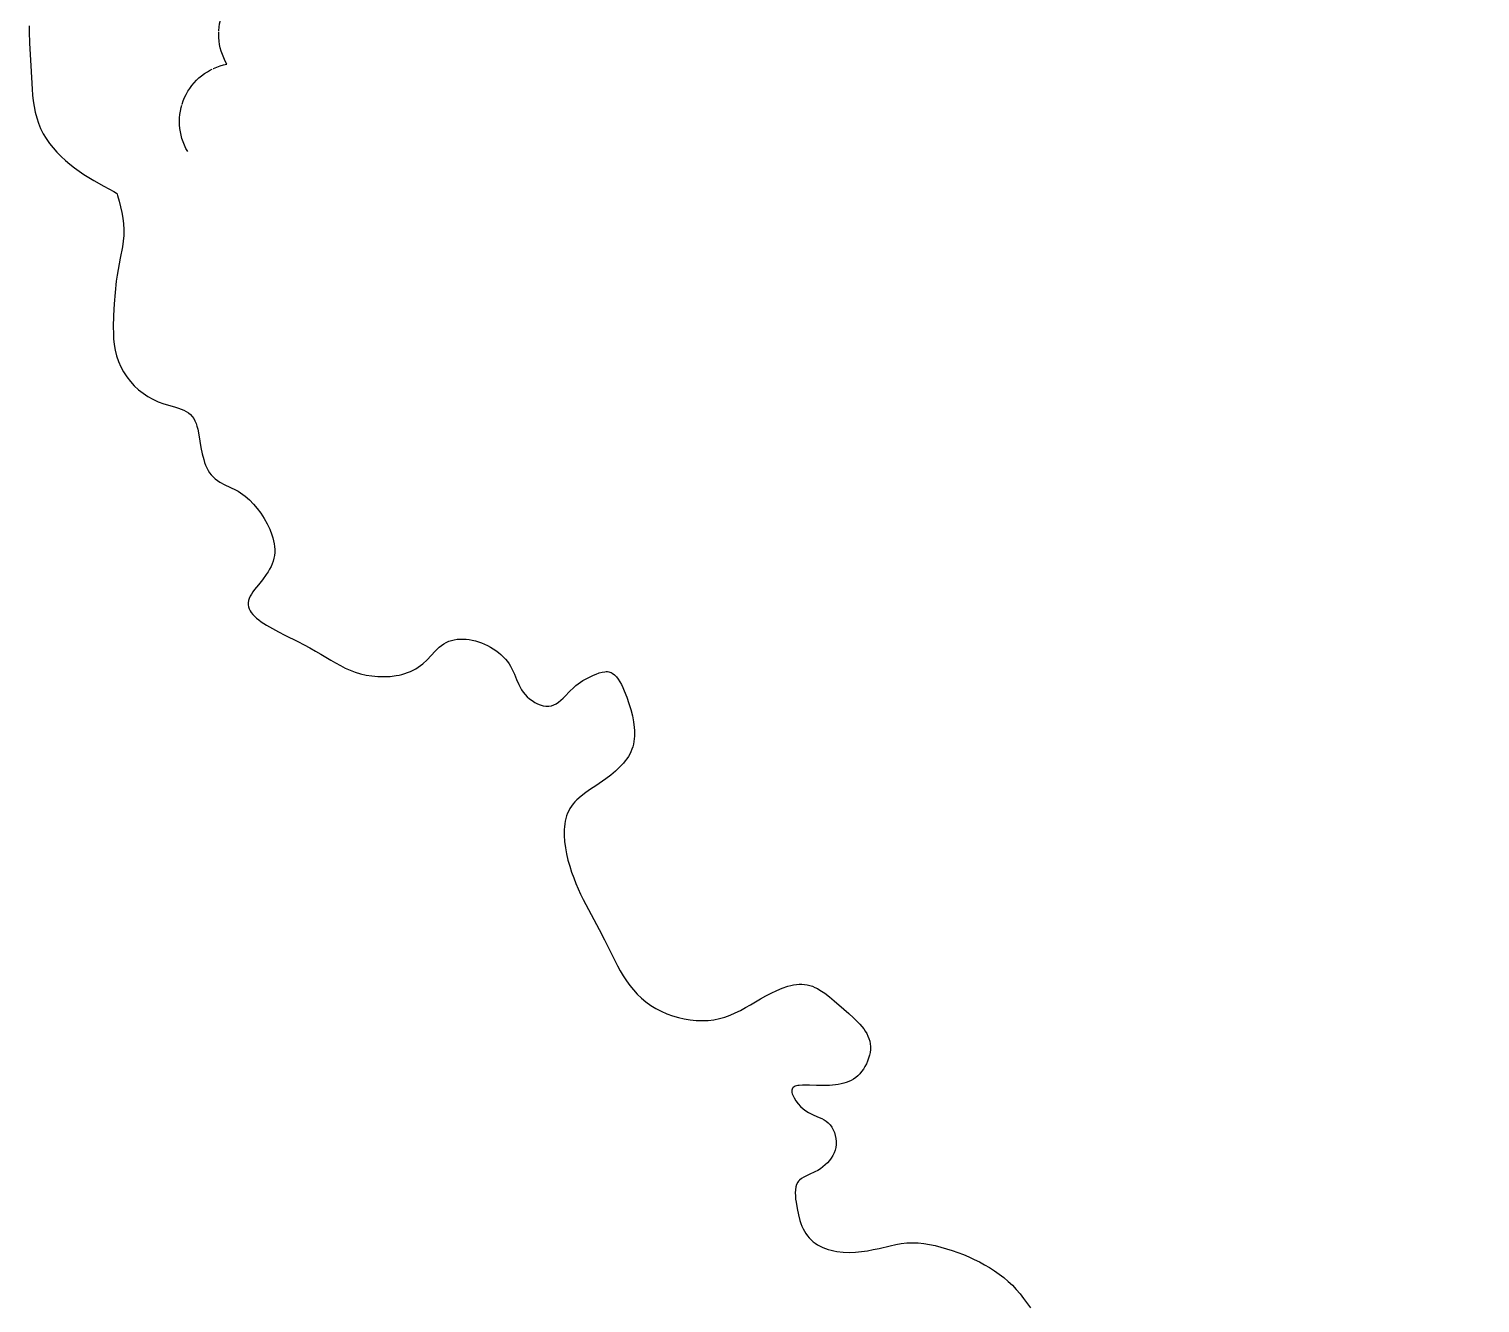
# Model space of a CAD drawing. Extents: x 665644 to 689199, y 5825051 to 5844826.
# Drawn here: x 673429 to 673580.5, y 5828566.3 to 5828699.3 of the extents above; entities that cross this region are included whole.
import ezdxf

# ---------------------------------------------------------------- set-up
doc = ezdxf.new("R2010")
doc.units = 0
doc.header["$LTSCALE"] = 5
doc.linetypes.add('0', pattern=[1, 1, 0])
doc.layers.add('T-BUSH', color=110, linetype='0')
doc.layers.add('T-CREEK', color=160, linetype='Continuous')

msp = doc.modelspace()

# ---------------------------------------------------------------- linework, layer by layer
at = {"layer": 'T-BUSH', "flags": 128}
msp.add_lwpolyline([(673445.555, 5828686.546, -0.5205671), (673449.651, 5828695.669, -0.5205671), (673453.747, 5828704.792, -0.5205671), (673455.046, 5828714.227, -0.5205671), (673452.799, 5828723.743, -0.5205671), (673462.577, 5828725.837, -0.5205671), (673471.214, 5828730.423, -0.5205671), (673479.097, 5828736.571, -0.5205671), (673487.911, 5828741.294, -0.5205671), (673496.725, 5828746.018, -0.5205671), (673501.943, 5828753.96, -0.5205671), (673505.277, 5828763.388, -0.5205671), (673510.322, 5828770.484, -0.5205671), (673520.316, 5828770.836, -0.5205671), (673530.31, 5828771.187, -0.5205671), (673540.303, 5828771.539, -0.5205671), (673550.297, 5828771.89, -0.5205671), (673560.291, 5828772.242, -0.5205671), (673570.285, 5828772.594, -0.5205671), (673580.279, 5828772.945, -0.5205671), (673590.272, 5828773.297, -0.5205671), (673600.266, 5828773.648, -0.5205671), (673610.26, 5828774, -0.5205671), (673620.254, 5828774.351, -0.5205671), (673630.248, 5828774.703, -0.5205671), (673640.242, 5828775.054, -0.5205671), (673650.235, 5828775.406, -0.5205671), (673660.229, 5828775.757, -0.5205671), (673670.223, 5828776.109, -0.5205671), (673680.217, 5828776.461, -0.5205671), (673690.211, 5828776.812, -0.5205671), (673700.204, 5828777.164, -0.5205671), (673710.198, 5828777.515, -0.5205671), (673720.192, 5828777.867, -0.5205671), (673730.186, 5828778.218, -0.5205671), (673740.18, 5828778.57, -0.5205671), (673750.174, 5828778.921, -0.5205671), (673760.167, 5828779.273, -0.5205671), (673770.161, 5828779.624, -0.5205671), (673780.155, 5828779.976, -0.5205671), (673790.149, 5828780.327, -0.5205671), (673800.143, 5828780.679, -0.5205671), (673810.136, 5828781.031, -0.5205671), (673820.13, 5828781.382, -0.5205671), (673830.124, 5828781.734, -0.5205671), (673840.118, 5828782.085, -0.5205671), (673850.112, 5828782.437, -0.5205671), (673860.106, 5828782.788, -0.5205671), (673865.425, 5828778.124, -0.5205671), (673865.778, 5828768.13, -0.5205671), (673866.131, 5828758.136, -0.5205671), (673866.484, 5828748.143, -0.5205671), (673866.837, 5828738.149, -0.5205671), (673867.19, 5828728.155, -0.5205671), (673867.543, 5828718.161, -0.5205671), (673867.896, 5828708.167, -0.5205671), (673868.249, 5828698.174, -0.5205671), (673868.602, 5828688.18, -0.5205671), (673868.896, 5828679.876, -0.5205671)], format="xyb", dxfattribs=at)
at = {"layer": 'T-CREEK', "flags": 128}
msp.add_lwpolyline([(673428.983, 5828699.665), (673428.997, 5828699.055), (673429.047, 5828697.861), (673429.18, 5828695.492), (673429.236, 5828694.279), (673429.307, 5828693.054), (673429.36, 5828692.442), (673429.43, 5828691.835), (673429.522, 5828691.233), (673429.64, 5828690.641), (673429.789, 5828690.059), (673429.974, 5828689.491), (673430.197, 5828688.938), (673430.464, 5828688.403), (673430.772, 5828687.887), (673431.117, 5828687.391), (673431.495, 5828686.914), (673431.901, 5828686.458), (673432.331, 5828686.022), (673432.78, 5828685.608), (673433.245, 5828685.215), (673433.723, 5828684.843), (673434.213, 5828684.489), (673434.712, 5828684.152), (673435.221, 5828683.829), (673435.737, 5828683.518), (673436.786, 5828682.923), (673437.849, 5828682.35), (673438.116, 5828682.208), (673438.149, 5828682.19), (673438.162, 5828682.156), (673438.183, 5828682.082), (673438.225, 5828681.934), (673438.389, 5828681.344), (673438.543, 5828680.753), (673438.677, 5828680.162), (673438.785, 5828679.57), (673438.859, 5828678.978), (673438.891, 5828678.384), (673438.875, 5828677.789), (673438.819, 5828677.194), (673438.733, 5828676.598), (673438.507, 5828675.404), (673438.278, 5828674.211), (673438.183, 5828673.615), (673438.101, 5828673.019), (673437.974, 5828671.824), (673437.884, 5828670.623), (673437.82, 5828669.412), (673437.783, 5828668.191), (673437.789, 5828667.581), (673437.82, 5828666.975), (673437.881, 5828666.374), (673437.981, 5828665.781), (673438.125, 5828665.198), (673438.319, 5828664.627), (673438.565, 5828664.071), (673438.858, 5828663.535), (673439.195, 5828663.022), (673439.57, 5828662.537), (673439.981, 5828662.085), (673440.423, 5828661.669), (673440.891, 5828661.293), (673441.387, 5828660.959), (673441.913, 5828660.667), (673442.471, 5828660.417), (673443.065, 5828660.208), (673443.682, 5828660.028), (673444.295, 5828659.85), (673444.593, 5828659.754), (673444.879, 5828659.649), (673445.151, 5828659.532), (673445.405, 5828659.399), (673445.638, 5828659.246), (673445.846, 5828659.071), (673446.028, 5828658.872), (673446.183, 5828658.648), (673446.315, 5828658.403), (673446.427, 5828658.138), (673446.522, 5828657.858), (673446.602, 5828657.563), (673446.731, 5828656.94), (673446.942, 5828655.633), (673447.067, 5828654.986), (673447.225, 5828654.363), (673447.32, 5828654.065), (673447.427, 5828653.777), (673447.549, 5828653.502), (673447.686, 5828653.24), (673447.84, 5828652.994), (673448.012, 5828652.764), (673448.204, 5828652.553), (673448.417, 5828652.361), (673448.649, 5828652.188), (673448.898, 5828652.03), (673449.431, 5828651.746), (673450.542, 5828651.207), (673450.81, 5828651.058), (673451.068, 5828650.899), (673451.556, 5828650.548), (673452.01, 5828650.156), (673452.432, 5828649.725), (673452.824, 5828649.259), (673453.189, 5828648.76), (673453.53, 5828648.23), (673453.844, 5828647.672), (673454.12, 5828647.093), (673454.348, 5828646.498), (673454.441, 5828646.196), (673454.518, 5828645.892), (673454.577, 5828645.588), (673454.618, 5828645.282), (673454.638, 5828644.977), (673454.637, 5828644.674), (673454.614, 5828644.372), (673454.566, 5828644.072), (673454.492, 5828643.776), (673454.392, 5828643.483), (673454.264, 5828643.195), (673454.112, 5828642.911), (673453.941, 5828642.633), (673453.754, 5828642.359), (673453.35, 5828641.824), (673452.936, 5828641.308), (673452.546, 5828640.81), (673452.371, 5828640.568), (673452.214, 5828640.33), (673452.081, 5828640.097), (673451.975, 5828639.869), (673451.9, 5828639.645), (673451.862, 5828639.426), (673451.862, 5828639.211), (673451.897, 5828639.001), (673451.966, 5828638.794), (673452.067, 5828638.591), (673452.198, 5828638.392), (673452.357, 5828638.197), (673452.542, 5828638.005), (673452.751, 5828637.815), (673452.982, 5828637.629), (673453.233, 5828637.445), (673453.501, 5828637.264), (673453.785, 5828637.085), (673454.394, 5828636.734), (673455.042, 5828636.388), (673455.714, 5828636.048), (673457.064, 5828635.378), (673457.71, 5828635.043), (673458.32, 5828634.709), (673458.897, 5828634.377), (673459.447, 5828634.05), (673459.975, 5828633.731), (673460.489, 5828633.425), (673460.994, 5828633.133), (673461.497, 5828632.859), (673462.003, 5828632.607), (673462.519, 5828632.379), (673463.051, 5828632.179), (673463.605, 5828632.009), (673464.186, 5828631.874), (673464.792, 5828631.775), (673465.416, 5828631.717), (673466.048, 5828631.702), (673466.683, 5828631.732), (673467.312, 5828631.812), (673467.622, 5828631.871), (673467.928, 5828631.944), (673468.229, 5828632.03), (673468.523, 5828632.13), (673468.811, 5828632.245), (673469.09, 5828632.374), (673469.361, 5828632.519), (673469.621, 5828632.679), (673469.871, 5828632.856), (673470.109, 5828633.048), (673470.556, 5828633.472), (673471.395, 5828634.371), (673471.828, 5828634.787), (673472.055, 5828634.973), (673472.293, 5828635.14), (673472.545, 5828635.284), (673472.81, 5828635.402), (673473.089, 5828635.496), (673473.38, 5828635.565), (673473.68, 5828635.61), (673473.988, 5828635.633), (673474.303, 5828635.634), (673474.624, 5828635.614), (673474.947, 5828635.573), (673475.272, 5828635.513), (673475.598, 5828635.434), (673475.922, 5828635.337), (673476.243, 5828635.223), (673476.56, 5828635.092), (673476.87, 5828634.945), (673477.172, 5828634.784), (673477.465, 5828634.608), (673477.747, 5828634.419), (673478.016, 5828634.217), (673478.271, 5828634.003), (673478.51, 5828633.778), (673478.731, 5828633.543), (673478.934, 5828633.298), (673479.115, 5828633.045), (673479.276, 5828632.784), (673479.42, 5828632.516), (673479.671, 5828631.969), (673479.901, 5828631.415), (673480.143, 5828630.868), (673480.279, 5828630.601), (673480.429, 5828630.34), (673480.598, 5828630.087), (673480.79, 5828629.844), (673481.009, 5828629.612), (673481.251, 5828629.394), (673481.514, 5828629.196), (673481.791, 5828629.02), (673482.079, 5828628.87), (673482.374, 5828628.752), (673482.671, 5828628.667), (673482.966, 5828628.622), (673483.254, 5828628.619), (673483.531, 5828628.662), (673483.794, 5828628.752), (673484.047, 5828628.882), (673484.289, 5828629.046), (673484.524, 5828629.237), (673484.752, 5828629.449), (673484.977, 5828629.674), (673485.421, 5828630.142), (673485.871, 5828630.588), (673486.102, 5828630.787), (673486.34, 5828630.97), (673486.584, 5828631.139), (673486.835, 5828631.297), (673487.362, 5828631.584), (673487.926, 5828631.849), (673488.223, 5828631.976), (673488.524, 5828632.088), (673488.823, 5828632.175), (673489.114, 5828632.224), (673489.255, 5828632.232), (673489.392, 5828632.226), (673489.524, 5828632.205), (673489.651, 5828632.17), (673489.773, 5828632.12), (673489.89, 5828632.058), (673490.112, 5828631.895), (673490.317, 5828631.69), (673490.507, 5828631.447), (673490.683, 5828631.174), (673490.846, 5828630.876), (673490.999, 5828630.561), (673491.142, 5828630.234), (673491.405, 5828629.57), (673491.638, 5828628.912), (673491.838, 5828628.262), (673492.001, 5828627.622), (673492.121, 5828626.995), (673492.194, 5828626.383), (673492.212, 5828626.083), (673492.217, 5828625.788), (673492.208, 5828625.497), (673492.185, 5828625.211), (673492.147, 5828624.93), (673492.093, 5828624.655), (673492.024, 5828624.386), (673491.937, 5828624.122), (673491.834, 5828623.865), (673491.714, 5828623.614), (673491.576, 5828623.37), (673491.421, 5828623.132), (673491.251, 5828622.9), (673491.067, 5828622.674), (673490.662, 5828622.238), (673490.212, 5828621.821), (673489.729, 5828621.422), (673489.22, 5828621.039), (673488.16, 5828620.309), (673487.63, 5828619.955), (673487.116, 5828619.597), (673486.631, 5828619.227), (673486.187, 5828618.835), (673485.985, 5828618.628), (673485.798, 5828618.412), (673485.628, 5828618.187), (673485.476, 5828617.951), (673485.342, 5828617.704), (673485.227, 5828617.447), (673485.128, 5828617.181), (673485.047, 5828616.905), (673484.981, 5828616.622), (673484.93, 5828616.332), (673484.894, 5828616.035), (673484.872, 5828615.732), (673484.866, 5828615.112), (673484.908, 5828614.477), (673484.993, 5828613.833), (673485.114, 5828613.187), (673485.267, 5828612.543), (673485.447, 5828611.907), (673485.647, 5828611.286), (673485.863, 5828610.683), (673486.093, 5828610.099), (673486.336, 5828609.531), (673486.588, 5828608.977), (673486.85, 5828608.434), (673487.393, 5828607.375), (673487.953, 5828606.334), (673488.515, 5828605.294), (673489.069, 5828604.236), (673490.151, 5828602.058), (673490.434, 5828601.516), (673490.729, 5828600.982), (673491.039, 5828600.459), (673491.367, 5828599.95), (673491.717, 5828599.458), (673492.093, 5828598.988), (673492.498, 5828598.541), (673492.934, 5828598.121), (673493.406, 5828597.732), (673493.911, 5828597.375), (673494.446, 5828597.05), (673495.005, 5828596.761), (673495.586, 5828596.506), (673496.183, 5828596.289), (673496.793, 5828596.109), (673497.413, 5828595.967), (673498.036, 5828595.866), (673498.661, 5828595.806), (673499.282, 5828595.787), (673499.895, 5828595.812), (673500.496, 5828595.882), (673501.082, 5828595.997), (673501.65, 5828596.157), (673502.201, 5828596.358), (673502.74, 5828596.592), (673503.271, 5828596.854), (673503.796, 5828597.137), (673504.321, 5828597.435), (673505.383, 5828598.051), (673505.927, 5828598.355), (673506.485, 5828598.65), (673507.06, 5828598.927), (673507.648, 5828599.174), (673508.241, 5828599.377), (673508.537, 5828599.457), (673508.833, 5828599.521), (673509.126, 5828599.566), (673509.416, 5828599.591), (673509.702, 5828599.594), (673509.983, 5828599.573), (673510.259, 5828599.527), (673510.53, 5828599.457), (673510.796, 5828599.366), (673511.059, 5828599.253), (673511.317, 5828599.123), (673511.573, 5828598.975), (673512.078, 5828598.637), (673512.577, 5828598.253), (673513.076, 5828597.837), (673514.087, 5828596.966), (673514.594, 5828596.528), (673515.086, 5828596.084), (673515.547, 5828595.63), (673515.761, 5828595.398), (673515.961, 5828595.162), (673516.146, 5828594.921), (673516.314, 5828594.676), (673516.463, 5828594.425), (673516.59, 5828594.167), (673516.694, 5828593.903), (673516.774, 5828593.632), (673516.827, 5828593.353), (673516.851, 5828593.066), (673516.845, 5828592.77), (673516.811, 5828592.47), (673516.75, 5828592.167), (673516.665, 5828591.864), (673516.556, 5828591.566), (673516.427, 5828591.275), (673516.278, 5828590.994), (673516.112, 5828590.727), (673515.931, 5828590.475), (673515.735, 5828590.244), (673515.528, 5828590.035), (673515.31, 5828589.85), (673515.081, 5828589.687), (673514.842, 5828589.547), (673514.593, 5828589.426), (673514.334, 5828589.324), (673514.065, 5828589.24), (673513.786, 5828589.171), (673513.498, 5828589.116), (673513.2, 5828589.074), (673512.577, 5828589.023), (673511.917, 5828589.007), (673511.223, 5828589.013), (673510.494, 5828589.031), (673509.754, 5828589.038), (673509.412, 5828589.017), (673509.257, 5828588.996), (673509.114, 5828588.966), (673508.986, 5828588.926), (673508.875, 5828588.874), (673508.784, 5828588.81), (673508.714, 5828588.732), (673508.668, 5828588.64), (673508.643, 5828588.534), (673508.639, 5828588.417), (673508.654, 5828588.29), (673508.687, 5828588.154), (673508.736, 5828588.011), (673508.8, 5828587.864), (673508.878, 5828587.713), (673509.07, 5828587.407), (673509.299, 5828587.107), (673509.555, 5828586.827), (673509.828, 5828586.578), (673510.107, 5828586.369), (673510.389, 5828586.194), (673510.672, 5828586.046), (673510.954, 5828585.916), (673511.5, 5828585.683), (673511.76, 5828585.564), (673512.007, 5828585.434), (673512.239, 5828585.284), (673512.454, 5828585.106), (673512.648, 5828584.895), (673512.819, 5828584.652), (673512.966, 5828584.383), (673513.087, 5828584.094), (673513.18, 5828583.79), (673513.242, 5828583.477), (673513.273, 5828583.161), (673513.27, 5828582.848), (673513.231, 5828582.543), (673513.159, 5828582.248), (673513.055, 5828581.962), (673512.922, 5828581.688), (673512.761, 5828581.426), (673512.575, 5828581.176), (673512.367, 5828580.94), (673512.137, 5828580.719), (673511.889, 5828580.513), (673511.625, 5828580.323), (673511.346, 5828580.149), (673511.055, 5828579.994), (673510.458, 5828579.722), (673510.168, 5828579.591), (673509.895, 5828579.453), (673509.648, 5828579.301), (673509.436, 5828579.126), (673509.345, 5828579.028), (673509.265, 5828578.921), (673509.141, 5828578.683), (673509.06, 5828578.415), (673509.014, 5828578.123), (673509, 5828577.813), (673509.01, 5828577.488), (673509.04, 5828577.155), (673509.083, 5828576.818), (673509.192, 5828576.153), (673509.327, 5828575.51), (673509.495, 5828574.897), (673509.594, 5828574.604), (673509.704, 5828574.321), (673509.827, 5828574.049), (673509.962, 5828573.789), (673510.111, 5828573.541), (673510.274, 5828573.308), (673510.454, 5828573.089), (673510.65, 5828572.885), (673510.863, 5828572.698), (673511.092, 5828572.527), (673511.337, 5828572.371), (673511.595, 5828572.231), (673511.865, 5828572.105), (673512.147, 5828571.994), (673512.438, 5828571.898), (673512.738, 5828571.815), (673513.045, 5828571.745), (673513.358, 5828571.688), (673513.998, 5828571.612), (673514.646, 5828571.584), (673515.292, 5828571.6), (673515.927, 5828571.657), (673516.546, 5828571.75), (673517.153, 5828571.867), (673517.749, 5828572), (673518.92, 5828572.276), (673519.499, 5828572.399), (673520.077, 5828572.499), (673520.658, 5828572.567), (673521.242, 5828572.594), (673521.832, 5828572.576), (673522.425, 5828572.517), (673523.02, 5828572.422), (673523.616, 5828572.295), (673524.211, 5828572.142), (673524.804, 5828571.966), (673525.393, 5828571.774), (673525.977, 5828571.567), (673526.555, 5828571.345), (673527.125, 5828571.108), (673527.685, 5828570.855), (673528.235, 5828570.584), (673528.773, 5828570.296), (673529.297, 5828569.989), (673529.807, 5828569.663), (673530.3, 5828569.316), (673530.776, 5828568.948), (673531.233, 5828568.558), (673531.67, 5828568.145), (673532.085, 5828567.708), (673532.478, 5828567.248), (673532.853, 5828566.77), (673533.568, 5828565.777)], dxfattribs=at)

doc.saveas('drawing.dxf')
